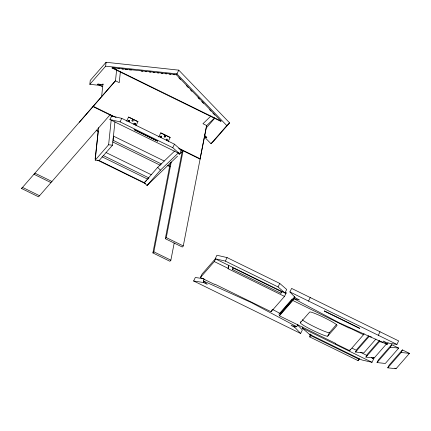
<?xml version="1.0" encoding="UTF-8"?>
<svg xmlns="http://www.w3.org/2000/svg" width="431" height="431" viewBox="0 0 431 431"><rect width="100%" height="100%" fill="white"/><g stroke="black" fill="none" stroke-linecap="round" stroke-linejoin="round"><path stroke-width="0.65" d="M100.498 85.467L89.842 84.309L90.246 80.408L106.064 62.274L178.773 70.151L229.615 122.873L213.798 141.007L210.975 143.722L204.456 136.961M96.442 130.216L98.241 131.099L95.127 158.985L95.37 158.705M101.608 96.722L102.95 83.862M114.948 121.757L112.507 145.188L99.114 160.542L95.219 160.122L98.602 127.619M89.842 84.309L105.66 66.175L106.064 62.274M95.219 160.122L108.612 144.768L111.166 120.222M111.51 116.909L111.651 115.578M79.374 122.242L115.486 80.812L116.623 69.876M120.384 71.6L119.231 82.65L115.486 80.812M285.015 292.299L286.211 292.886L284.498 296.399L228.15 268.761L228.457 265.803M228.15 268.761L228.699 265.523M282.499 291.55L280.791 293.199L232.578 269.553L232.826 267.182M359.669 358.937L357.956 360.585L309.749 336.94L310.056 333.982M309.749 336.94L310.875 335.647L310.999 334.461M174.199 242.992L170.875 260.168L169.906 261.278L152.892 252.932L170.407 162.439M152.892 252.932L153.862 251.823L171.247 161.986M206.557 125.707L183.288 245.934L182.318 247.044L165.305 238.699L182.437 150.187M165.305 238.699L166.274 237.589L183.148 150.397M179.598 149.078L200.027 159.098L206.708 125.556L214.616 117.938M279.428 315.831L281.141 312.319L294.529 296.964L292.816 300.477L279.428 315.831L335.776 343.475L335.533 343.749L349.622 350.662L363.5 334.747L364.071 333.578M109.905 119.527L111.618 116.014L121.779 118.358L174.458 144.191L181.386 150.236L179.673 153.748L109.905 119.527L120.066 121.871L172.745 147.704L179.673 153.748M120.066 121.871L121.779 118.358M126.574 121.154L128.573 117.06L137.968 121.666L135.927 125.809M176.053 74.913L176.947 73.9L178.773 70.151M158.737 136.993L160.774 132.85L170.164 137.457L168.165 141.557M172.745 147.704L174.458 144.191M297.379 324.715L302.352 329.957L300.639 333.47L193.621 280.98L195.335 277.467L203.933 278.814M284.498 296.399L271.11 311.753L214.757 284.115L214.514 284.39L200.426 277.483L202.139 273.971L215.581 258.557M193.621 280.98L203.545 282.531L207.268 284.352L203.384 280.964L204.24 279.207M203.545 282.531L204.116 281.362M215.209 258.756L216.922 255.244L227.078 257.587L279.757 283.426L286.69 289.465L284.977 292.978L215.209 258.756L225.365 261.1L278.043 286.938L284.977 292.978M200.426 277.483L214.304 261.574L215.732 258.643M225.365 261.1L227.078 257.587M278.043 286.938L279.757 283.426M271.11 311.753L271.966 309.997M294.653 296.889L293.797 298.645L299.491 299.954L295.774 298.123L289.901 291.927L291.615 288.414L398.632 340.905L396.919 344.417L386.995 342.866L383.272 341.045L387.157 344.434L388.013 342.677M300.639 333.47L294.766 327.274L295.337 326.105M308.526 301.064L310.239 297.552M294.766 327.274L291.049 325.443L296.743 326.757L297.886 324.414M300.359 322.733L309.679 312.044A15.241 1.379 26 0 1 324.301 317.674A15.241 1.379 26 0 1 337.037 325.459L327.716 336.148A15.241 1.379 26 0 1 313.1 330.518A15.241 1.379 26 0 1 300.359 322.733L300.93 321.558M371.317 357.611L373.72 358.791L372.007 362.304L361.851 359.96L309.172 334.127L302.239 328.083L302.81 326.913M327.716 336.148L329.429 332.635L336.633 324.376M349.622 350.662L350.193 349.487M375.924 339.052L363.829 352.919L355.537 352.025L356.787 349.466L368.882 335.598M386.715 343.636L374.189 357.999L365.897 357.105L367.142 354.546L379.242 340.679M378.294 335.286L380.007 331.773M365.897 357.105L379.291 341.745L379.786 340.727M377.033 362.563L378.278 360.009L391.671 344.655L398.713 348.108L385.325 363.462L377.033 362.563L390.427 347.208L391.671 344.655M387.765 367.832L389.015 365.272L402.409 349.918L409.45 353.372L396.057 368.726L387.765 367.832L401.159 352.472L402.409 349.918M102.535 86.712L97.724 84.352L97.966 84.072L103.305 84.654M112.006 67.979L112.249 67.699L176.295 74.638L221.087 121.079L220.839 121.359L112.006 67.979L115.341 68.34M110.223 114.614L38.564 196.843L21.55 188.498L115.282 80.926M21.55 188.498L22.52 187.388L39.533 195.733M111.634 115.74L111.877 115.465M128.573 117.06L137.968 121.666M160.736 132.899L170.164 137.457M174.636 151.033L157.687 167.347L144.293 182.701L98.387 160.187M146.718 180.373L144.293 182.701L147.019 185.529L160.413 170.17L178.348 152.903M147.801 184.818L148.043 184.543M181.403 149.961L181.645 149.686M206.465 125.83L206.708 125.556L202.958 123.713L210.953 116.02M206.966 127.14L214.773 118.186M204.757 136.848L206.562 137.731L206.805 137.457L204.472 135.038M210.975 143.722L226.792 125.588L229.615 122.873M232.578 269.553L233.71 268.254L281.917 291.9L280.791 293.199M285.349 293.877L286.211 292.886M278.825 314.28L292.218 298.92M280.123 314.42L293.516 299.066M355.537 352.025L368.931 336.665L371.484 336.945M357.956 360.585L359.088 359.292L310.875 335.647M180.772 150.57L181.742 149.632M147.019 185.529L177.561 156.124M179.016 154.724L182.41 151.453M105.66 66.175L176.947 73.895M118.013 68.626L119.344 68.771M122.016 69.062L123.347 69.208M125.351 69.423L127.35 69.639M129.354 69.854L131.353 70.075M141.363 71.158L142.699 71.304M145.366 71.589L146.702 71.735M149.368 72.025L150.705 72.171M153.371 72.456L154.707 72.602M157.374 72.893L158.71 73.038M161.377 73.324L162.713 73.469M165.38 73.76L166.716 73.906M169.383 74.191L170.719 74.337M173.386 74.628L174.722 74.773M97.724 84.352L101.064 84.713M108.612 144.768L112.507 145.188M379.291 341.745L383.116 342.16M390.427 347.208L398.713 348.108M401.159 352.472L409.45 353.372M372.454 358.5L373.72 358.791M387.157 344.434L339.31 322.878L293.797 298.645M203.384 280.964L251.23 302.519L296.743 326.757M112.249 67.699L221.087 121.079M97.966 84.072L102.777 86.432M204.396 136.277L206.805 137.457M93.252 106.328L116.084 117.528M178.639 148.21L200.27 158.818M93.01 106.608L113.439 116.629M111.618 116.014L112.825 116.607M164.254 161.027L113.455 136.11L113.046 140.264L161.259 163.909L160.127 165.202L112.523 141.853M169.814 166.204L168.009 165.315L167.767 165.596L170.17 166.775M96.199 130.491L97.999 131.374M106.026 152.542L151.362 174.776M103.171 155.494L148.97 177.955L147.838 179.253L102.039 156.787M97.519 160.16L145.409 183.644M289.901 291.927L396.919 344.417M51.946 181.499L34.933 173.154L33.963 174.264L50.977 182.609M166.274 237.589L183.288 245.934M214.304 261.574L228.392 268.481M363.5 334.747L349.412 327.84L349.169 328.115L292.816 300.477M373.014 357.428L374.189 357.999M394.882 368.155L396.057 368.726M352.068 348.173L356.879 350.532M360.488 352.299L367.104 355.548M153.862 251.823L170.875 260.168M302.239 328.083L372.007 362.304M272.451 309.393L280.726 313.8M176.947 73.9L226.792 125.588M178.854 77.817L180.718 79.751M186.316 85.559L188.185 87.493M190.518 89.912L191.919 91.367M197.98 97.654L199.381 99.103M201.713 101.522L203.577 103.462M209.644 109.749L211.045 111.198M212.909 113.132L214.778 115.072M205.161 136.282L206.562 137.731M157.687 167.347L160.413 170.17M329.429 332.635A15.241 1.379 26 0 1 316.602 327.872A15.241 1.379 26 0 1 302.298 319.727M164.335 136.799A0.652 0.652 41.1 0 1 164.696 135.76A0.652 0.652 41.1 0 1 165.488 136.53A0.652 0.652 41.1 0 1 164.459 136.918M134.133 129.639L157.611 141.152L134.133 129.639M324.516 310.94L324.322 311.16L359.632 328.481L359.826 328.255L324.516 310.94M128.196 121.014A0.652 0.652 41.1 0 0 129.214 121.515A0.652 0.652 41.1 0 0 129.133 120.384A0.652 0.652 41.1 0 0 128.196 121.014M128.158 121.063A0.652 0.652 41.1 0 0 129.176 121.558A0.652 0.652 41.1 0 0 129.095 120.432A0.652 0.652 41.1 0 0 128.158 121.063M131.999 120.696A0.652 0.652 41.1 0 0 133.05 121.116A0.652 0.652 41.1 0 0 132.888 119.996A0.652 0.652 41.1 0 0 131.999 120.696M134.068 123.891A0.652 0.652 41.1 0 0 135.086 124.392A0.652 0.652 41.1 0 0 135.005 123.266A0.652 0.652 41.1 0 0 134.068 123.891M134.025 123.939A0.652 0.652 41.1 0 0 135.043 124.44A0.652 0.652 41.1 0 0 134.962 123.309A0.652 0.652 41.1 0 0 134.025 123.939M160.397 136.81A0.652 0.652 41.1 0 0 161.415 137.306A0.652 0.652 41.1 0 0 161.334 136.18A0.652 0.652 41.1 0 0 160.397 136.81M160.359 136.853A0.652 0.652 41.1 0 0 161.372 137.354A0.652 0.652 41.1 0 0 161.296 136.223A0.652 0.652 41.1 0 0 160.359 136.853M164.243 136.438A0.652 0.652 41.1 0 0 165.294 136.864A0.652 0.652 41.1 0 0 165.132 135.743A0.652 0.652 41.1 0 0 164.243 136.438M166.226 139.736A0.652 0.652 41.1 0 0 167.244 140.231A0.652 0.652 41.1 0 0 167.163 139.105A0.652 0.652 41.1 0 0 166.226 139.736"/></g></svg>
